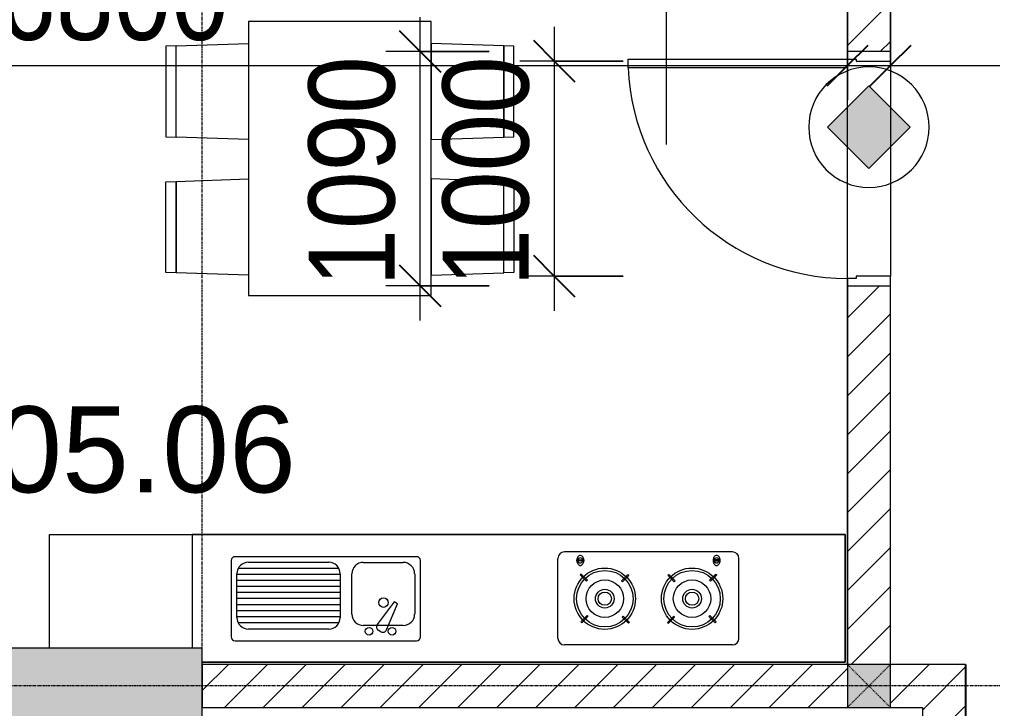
# Model space of a CAD drawing. Header units: millimetres. Extents: x 1591 to 239243, y -15958 to 82755.
# Drawn here: x 140001 to 144526, y 53432 to 56636 of the extents above; entities that cross this region are included whole.
import ezdxf

# ---------------------------------------------------------------- set-up
doc = ezdxf.new("R2010")
doc.units = ezdxf.units.MM
doc.linetypes.add('Dash_2_', pattern=[6, 3, -3])
doc.linetypes.add('Grid Line', pattern=[22.225, 12.7, -3.175, 3.175, -3.175])
for name, color, linetype, lineweight in [('0-1', 250, 'Continuous', 5), ('A-ANNO-DIMS', 211, 'Continuous', 9), ('A-ANNO-DIMS-160', 211, 'Continuous', 9), ('A-ANNO-NOTE', 131, 'Continuous', 9), ('A-AREA-IDEN', 2, 'Continuous', 9), ('A-DETL-GENF-2', 10, 'Continuous', 9), ('A-DOOR-3', 10, 'Continuous', 9), ('A-DOOR-FRAM-1', 10, 'Continuous', 9), ('A-DOOR-IDEN', 31, 'Continuous', 9), ('A-FLOR', 192, 'Continuous', 9), ('A-FLOR-2', 9, 'Continuous', 9), ('A-WALL', 113, 'Continuous', 9), ('A-WALL-3', 113, 'Continuous', 18), ('A-WALL-PATT-2', 111, 'Continuous', 9), ('I-FURN', 30, 'Continuous', 9), ('I-FURN-1', 254, 'Continuous', 9), ('S-COLS', 52, 'Continuous', 9), ('S-COLS-1', 52, 'Continuous', 5), ('S-COLS-2', 250, 'Continuous', 18), ('S-COLS-6', 52, 'Continuous', 18), ('S-COLS-HDLN', 52, 'Dash_2_', 9), ('S-GRID-1', 1, 'Grid Line', 9)]:
    doc.layers.add(name, color=color, linetype=linetype, lineweight=lineweight)
doc.styles.add('Arial_9', font='arial_0.ttf', dxfattribs={"height": 400})
doc.styles.add('UTM Avo', font='UTM Avo.ttf', dxfattribs={"width": 0.9, "height": 400})
doc.dimstyles.new('1_Dim_chi_tiet_2_5', dxfattribs={"dimscale": 304.8, "dimtxt": 399.720379, "dimasz": 0.629921, "dimexe": 0.524934, "dimexo": 0.0625, "dimgap": 0.052493, "dimtad": 1, "dimdec": 0, "dimrnd": 5, "dimzin": 0, "dimdsep": 46, "dimtxsty": 'UTM Avo', "dimblk1": 'OBLIQUE', "dimblk2": 'OBLIQUE', "dimsah": 1, "dimcen": 0.09, "dimdle": 0.524934, "dimazin": 0, "dimtfac": 1, "dimtdec": 4, "dimtix": 1, "dimtmove": 0, "dimatfit": 3, "dimfxl": 1.049869, "dimfxlon": 1, "dimtvp": 1, "dimtolj": 1, "dimtzin": 0, "dimarcsym": 2})
pattern_1 = [(45, (101998.83, 0), (-90.50967, 90.50967), [])]

# ---------------------------------------------------------------- blocks, each defined once
blk = doc.blocks.new('NCV_TKTC_KET CAU_rvt-1-TKCS_MB TẦNG 5')
at = {"layer": 'S-COLS-1'}
blk.add_hatch(color=256, dxfattribs=at).paths.add_polyline_path([(38152.6, 53361.9), (38852.6, 53361.9), (38852.6, 53711.9), (37852.6, 53711.9), (37852.6, 53361.9), (38052.6, 53361.9)])
at = {"layer": 'S-COLS-2'}
for p, q in [((38852.6, 53711.9), (37852.6, 53711.9)), ((38852.6, 53361.9), (38852.6, 53711.9))]:
    blk.add_line(p, q, dxfattribs=at)
blk = doc.blocks.new('HE BEP A1 - HE BEP A 2-V122-TKCS_MB TẦNG 5')
at = {"layer": 'I-FURN'}
for p, q in [((0, 0), (662.4, 0)), ((0, -529.4), (0, 0)), ((662.4, 0), (662.4, -529.4)), ((662.4, 0), (662.4, -529.4)), ((3700, 0), (662.4, 0)), ((3700, -594.4), (3700, 0)), ((3700, -594.4), (3700, 0)), ((3175.6, -81.2), (2394, -81.2)), ((844.9, -120.7), (844.9, -476.9)), ((1706.9, -103.2), (862.4, -103.2)), ((924.9, -128.9), (1298.3, -128.9)), ((1459, -129.9), (1644.4, -129.9)), ((1724.4, -476.9), (1724.4, -120.7)), ((2364, -483.2), (2364, -111.2)), ((2451.6, -118.3), (2484.1, -118.3)), ((2451.6, -122.3), (2451.6, -118.3)), ((2484.1, -122.3), (2451.6, -122.3)), ((2484.1, -118.3), (2484.1, -122.3)), ((3085.5, -118.3), (3085.5, -122.3)), ((3118, -118.3), (3085.5, -118.3)), ((3085.5, -122.3), (3118, -122.3)), ((3118, -122.3), (3118, -118.3)), ((3205.6, -483.2), (3205.6, -111.2)), ((877.9, -156.9), (1345.2, -156.9)), ((871.5, -386.8), (871.5, -182.3)), ((871.5, -184.9), (1351.6, -184.9)), ((871.5, -212.9), (1351.6, -212.9)), ((1351.6, -182.3), (1351.6, -386.8)), ((1405.6, -369.9), (1405.6, -183.2)), ((1697.8, -183.2), (1697.8, -369.9)), ((2471.8, -183.9), (2467.4, -188.3)), ((2467.4, -188.3), (2496.5, -217.4)), ((2500.9, -213), (2471.8, -183.9)), ((2496.5, -217.4), (2500.9, -213)), ((2689.3, -186.7), (2660.2, -215.8)), ((2660.2, -215.8), (2664.6, -220.2)), ((2664.6, -220.2), (2693.7, -191.1)), ((2693.7, -191.1), (2689.3, -186.7)), ((2875.9, -191.1), (2880.3, -186.7)), ((2905, -220.2), (2875.9, -191.1)), ((2880.3, -186.7), (2909.4, -215.8)), ((2909.4, -215.8), (2905, -220.2)), ((3068.7, -213), (3097.9, -183.9)), ((3073.1, -217.4), (3068.7, -213)), ((3102.3, -188.3), (3073.1, -217.4)), ((3097.9, -183.9), (3102.3, -188.3)), ((871.5, -240.9), (1351.6, -240.9)), ((871.5, -268.9), (1351.6, -268.9)), ((871.5, -296.9), (1351.6, -296.9)), ((1602.7, -313.4), (1523.8, -418.4)), ((1618.1, -322.3), (1602.7, -313.4)), ((871.5, -324.9), (1351.6, -324.9)), ((871.5, -352.9), (1351.6, -352.9)), ((1566.6, -443.1), (1618.1, -322.3)), ((871.5, -380.9), (1351.6, -380.9)), ((2470.1, -405.9), (2499.2, -376.7)), ((2474.5, -410.3), (2470.1, -405.9)), ((2503.6, -381.1), (2474.5, -410.3)), ((2499.2, -376.7), (2503.6, -381.1)), ((2663, -383.9), (2667.3, -379.5)), ((2692.1, -413), (2663, -383.9)), ((2667.3, -379.5), (2696.5, -408.6)), ((2902.3, -379.5), (2873.2, -408.6)), ((2877.5, -413), (2906.7, -383.9)), ((2906.7, -383.9), (2902.3, -379.5)), ((3070.4, -376.7), (3066, -381.1)), ((3066, -381.1), (3095.1, -410.3)), ((3099.5, -405.9), (3070.4, -376.7)), ((3095.1, -410.3), (3099.5, -405.9)), ((876.4, -408.9), (1346.8, -408.9)), ((1298.3, -440.1), (924.9, -440.1)), ((1644.4, -423.2), (1459, -423.2)), ((1541.1, -452.3), (1528.6, -445.1)), ((2696.5, -408.6), (2692.1, -413)), ((2873.2, -408.6), (2877.5, -413)), ((862.4, -494.4), (1706.9, -494.4)), ((3175.6, -513.2), (2394, -513.2)), ((710, -594.4), (3700, -594.4))]:
    blk.add_line(p, q, dxfattribs=at)
for centre, radius in [((2581.9, -298.5), 142.6), ((2581.9, -298.5), 131.3), ((2987.7, -298.5), 142.6), ((2987.7, -298.5), 131.3), ((2581.9, -298.5), 87.2), ((2987.7, -298.5), 87.2), ((2581.9, -298.5), 43.6), ((2581.9, -298.5), 30.9), ((2987.7, -298.5), 43.6), ((2987.7, -298.5), 30.9), ((1552.8, -316.6), 22.2), ((1485.9, -449.9), 17.8), ((1592.6, -449.9), 17.8)]:
    blk.add_circle(centre, radius, dxfattribs=at)
for centre, radius, start, end in [((2394, -111.2), 30, 90, 180), ((3175.6, -111.2), 30, 360, 90), ((862.4, -120.7), 17.5, 90, 180), ((924.9, -182.3), 53.3, 90, 180), ((1298.3, -182.3), 53.3, 0, 90), ((1459, -183.2), 53.3, 90, 180), ((1644.4, -183.2), 53.3, 0, 90), ((1706.9, -120.7), 17.5, 0, 90), ((2485.1, -120.7), 33.5, 163.9419, 180), ((2485.1, -120.7), 33.5, 180, 196.0581), ((2476.6, -118.2), 24.7, 145.204, 163.9419), ((2476.6, -123.1), 24.7, 196.0581, 214.796), ((2467.8, -120.3), 11.6, 9.7177, 170.2823), ((2467.8, -120.3), 11.6, 189.9102, 350.0898), ((2471.3, -114.5), 18.1, 120.7976, 145.204), ((2467.9, -108.8), 11.5, 90, 120.7976), ((2467.9, -108.8), 11.5, 59.2024, 90), ((2464.5, -114.5), 18.1, 34.796, 59.2024), ((2459.1, -118.2), 24.7, 16.0581, 34.796), ((2459.1, -123.1), 24.7, 325.204, 343.9419), ((2450.6, -120.7), 33.5, 0, 16.0581), ((2450.6, -120.7), 33.5, 343.9419, 0), ((3119, -120.7), 33.5, 163.9419, 180), ((3119, -120.7), 33.5, 180, 196.0581), ((3110.5, -118.2), 24.7, 145.204, 163.9419), ((3110.5, -123.1), 24.7, 196.0581, 214.796), ((3105.2, -114.5), 18.1, 120.7976, 145.204), ((3101.8, -120.3), 11.6, 9.7177, 170.2823), ((3101.8, -120.3), 11.6, 189.9102, 350.0898), ((3101.8, -108.8), 11.5, 90, 120.7976), ((3101.8, -108.8), 11.5, 59.2024, 90), ((3098.4, -114.5), 18.1, 34.796, 59.2024), ((3093, -118.2), 24.7, 16.0581, 34.796), ((3093, -123.1), 24.7, 325.204, 343.9419), ((3084.5, -120.7), 33.5, 0, 16.0581), ((3084.5, -120.7), 33.5, 343.9419, 0), ((2471.3, -126.9), 18.1, 214.796, 239.2024), ((2467.9, -132.6), 11.5, 239.2024, 270), ((2467.9, -132.6), 11.5, 270, 300.7976), ((2464.5, -126.9), 18.1, 300.7976, 325.204), ((3105.2, -126.9), 18.1, 214.796, 239.2024), ((3101.8, -132.6), 11.5, 239.2024, 270), ((3101.8, -132.6), 11.5, 270, 300.7976), ((3098.4, -126.9), 18.1, 300.7976, 325.204), ((924.9, -386.8), 53.3, 180, 270), ((1298.3, -386.8), 53.3, 270, 0), ((1459, -369.9), 53.3, 180, 270), ((1644.4, -369.9), 53.3, 270, 0), ((1537.5, -429.7), 17.8, 140.5382, 240.0479), ((1549.9, -436.9), 17.8, 240.0479, 339.4621), ((862.4, -476.9), 17.5, 180, 270), ((1706.9, -476.9), 17.5, 270, 0), ((2394, -483.2), 30, 180, 270), ((3175.6, -483.2), 30, 270, 0)]:
    blk.add_arc(centre, radius, start, end, dxfattribs=at)
at = {"layer": 'I-FURN-1'}
for p, q in [((0, 0), (3700, 0)), ((0, -529.4), (0, 0)), ((3700, 0), (3700, -594.4)), ((3700, -594.4), (710, -594.4))]:
    blk.add_line(p, q, dxfattribs=at)
blk = doc.blocks.new('RES_BAN AN 1 - RES_BAN AN 1-901196-TKCS_MB TẦNG 5')
at = {"layer": 'I-FURN-1'}
for p, q in [((-425, 0), (-425, -1275)), ((425, 0), (-425, 0)), ((425, -1275), (425, 0)), ((-761.9, -113.5), (-809.6, -115.1)), ((-809.6, -115.1), (-809.6, -536.9)), ((-761.9, -113.5), (-425, -102.3)), ((-761.9, -538.5), (-761.9, -113.5)), ((-761.9, -538.5), (-761.9, -113.5)), ((-425, -102.3), (-425, -549.7)), ((425, -102.3), (425, -549.7)), ((761.9, -113.5), (425, -102.3)), ((761.9, -538.5), (761.9, -113.5)), ((761.9, -113.5), (761.9, -538.5)), ((809.6, -115.1), (761.9, -113.5)), ((809.6, -536.9), (809.6, -115.1)), ((-809.6, -536.9), (-761.9, -538.5)), ((-425, -549.7), (-761.9, -538.5)), ((425, -549.7), (761.9, -538.5)), ((761.9, -538.5), (809.6, -536.9)), ((-809.6, -745.3), (-761.9, -743.8)), ((-809.6, -1167.2), (-809.6, -745.3)), ((-761.9, -743.8), (-425, -732.5)), ((-761.9, -1168.8), (-761.9, -743.8)), ((-761.9, -743.8), (-761.9, -1168.8)), ((-425, -732.5), (-425, -1180)), ((425, -732.5), (425, -1180)), ((761.9, -743.8), (425, -732.5)), ((761.9, -743.8), (809.6, -745.3)), ((761.9, -1168.8), (761.9, -743.8)), ((761.9, -1168.8), (761.9, -743.8)), ((809.6, -745.3), (809.6, -1167.2)), ((-761.9, -1168.8), (-809.6, -1167.2)), ((-425, -1180), (-761.9, -1168.8)), ((425, -1180), (761.9, -1168.8)), ((809.6, -1167.2), (761.9, -1168.8)), ((-425, -1275), (425, -1275))]:
    blk.add_line(p, q, dxfattribs=at)
blk = doc.blocks.new('NCV_TKTC_TANG 5_rvt-1-TKCS_MB TẦNG 5')
at = {"layer": 'A-FLOR-2'}
blk.add_line((41852.6, 53636.9), (41852.6, 56636.9), dxfattribs=at)
at = {"layer": 'I-FURN-1'}
for name, p in [('RES_BAN AN 1 - RES_BAN AN 1-901196-TKCS_MB TẦNG 5', (39492.6, 56626.9)), ('HE BEP A1 - HE BEP A 2-V122-TKCS_MB TẦNG 5', (38142.6, 54241.3))]:
    blk.add_blockref(name, p, dxfattribs=at)
blk = doc.blocks.new('G1_SOF - BO TRU - 200x200-3055083-TKCS_MB TẦNG 5')
at = {"layer": 'S-COLS'}
blk.add_hatch(color=256, dxfattribs=at).paths.add_polyline_path([(100, -100), (100, 100), (-100, 100), (-100, -100), (8.4, -100)])
at = {"layer": 'S-COLS-6'}
for p, q in [((100, 100), (-100, 100)), ((-100, 100), (-100, -100)), ((100, -100), (100, 100)), ((-100, -100), (100, -100))]:
    blk.add_line(p, q, dxfattribs=at)
at = {"layer": 'S-COLS-HDLN'}
for p, q in [((100, 100), (-100, -100)), ((-100, 100), (100, -100))]:
    blk.add_line(p, q, dxfattribs=at)
blk = doc.blocks.new('FD_05 - FD_05-1000x2200mm-835434-TKCS_MB TẦNG 5')
at = {"layer": 'A-DETL-GENF-2'}
for p, q in [((470, 100), (470, 1120)), ((470, 1120), (510, 1120)), ((510, 1120), (510, 100)), ((510, 100), (470, 100))]:
    blk.add_line(p, q, dxfattribs=at)
blk.add_arc((510, 100), 1020, 92.2475, 180, dxfattribs=at)
at = {"layer": 'A-DOOR-FRAM-1'}
for p, q in [((-510, 100), (-545, 100)), ((-545, 100), (-545, -100)), ((-510, 60), (-510, 100)), ((545, 100), (510, 100)), ((510, 100), (510, 60)), ((545, -100), (545, 100)), ((-500, 60), (-510, 60)), ((-500, -100), (-500, 60)), ((510, 60), (500, 60)), ((500, 60), (500, -100)), ((-545, -100), (-500, -100)), ((500, -100), (545, -100))]:
    blk.add_line(p, q, dxfattribs=at)
blk = doc.blocks.new('DIMBLOCK5-TKCS_MB TẦNG 5')
at = {"layer": 'A-ANNO-DIMS-160'}
for p, q in [((144051.5, 56741.3), (144051.5, 56261.3)), ((144051.5, 56421.3), (144051.5, 56741.3)), ((146451.4, 56741.3), (146451.4, 56261.3)), ((146451.4, 56421.3), (146451.4, 56741.3)), ((143891.5, 56421.3), (146611.4, 56421.3))]:
    blk.add_line(p, q, dxfattribs=at)
at = {"layer": 'A-ANNO-DIMS-160', "lineweight": 25}
for p, q in [((144051.5, 56421.3), (144147.5, 56517.3)), ((146451.4, 56421.3), (146547.4, 56517.3)), ((144051.5, 56421.3), (143955.5, 56325.3)), ((146451.4, 56421.3), (146355.4, 56325.3))]:
    blk.add_line(p, q, dxfattribs=at)
at = {"layer": 'A-ANNO-DIMS-160', "color": 0, "insert": (144703.7, 56940.9), "char_height": 400, "width": 1314.636, "attachment_point": 1, "line_spacing_factor": 1.110334, "style": 'UTM Avo'}
blk.add_mtext('2400', dxfattribs=at)
blk = doc.blocks.new('_Oblique')
at = {"color": 0, "linetype": 'ByBlock', "lineweight": -2}
blk.add_line((-0.5, -0.5), (0.5, 0.5), dxfattribs=at)
blk = doc.blocks.new('DIMBLOCK33-TKCS_MB TẦNG 5')
at = {"layer": 'A-ANNO-DIMS-160'}
for p, q in [((137051.4, 56741.3), (137051.4, 56261.3)), ((137051.4, 56421.3), (137051.4, 56741.3)), ((143851.5, 56741.3), (143851.5, 56261.3)), ((143851.5, 56421.3), (143851.5, 56741.3)), ((136891.4, 56421.3), (144011.5, 56421.3))]:
    blk.add_line(p, q, dxfattribs=at)
at = {"layer": 'A-ANNO-DIMS-160', "lineweight": 25}
for p, q in [((137051.4, 56421.3), (137147.4, 56517.3)), ((143851.5, 56421.3), (143947.5, 56517.3)), ((137051.4, 56421.3), (136955.4, 56325.3)), ((143851.5, 56421.3), (143755.5, 56325.3))]:
    blk.add_line(p, q, dxfattribs=at)
at = {"layer": 'A-ANNO-DIMS-160', "color": 0, "insert": (139903.7, 56940.9), "char_height": 400, "width": 1314.636, "attachment_point": 1, "line_spacing_factor": 1.110334, "style": 'UTM Avo'}
blk.add_mtext('6800', dxfattribs=at)
blk = doc.blocks.new('DIMBLOCK185-TKCS_MB TẦNG 5')
at = {"layer": 'A-ANNO-DIMS-160'}
for p, q in [((142488.6, 56601.9), (142488.6, 55281.9)), ((142808.6, 56441.9), (142328.6, 56441.9)), ((142488.6, 56441.9), (142808.6, 56441.9)), ((142808.6, 55441.9), (142328.6, 55441.9)), ((142488.6, 55441.9), (142808.6, 55441.9))]:
    blk.add_line(p, q, dxfattribs=at)
at = {"layer": 'A-ANNO-DIMS-160', "lineweight": 25}
for p, q in [((142488.6, 56441.9), (142392.6, 56537.9)), ((142488.6, 56441.9), (142584.6, 56345.9)), ((142488.6, 55441.9), (142392.6, 55537.9)), ((142488.6, 55441.9), (142584.6, 55345.9))]:
    blk.add_line(p, q, dxfattribs=at)
at = {"layer": 'A-ANNO-DIMS-160', "color": 0, "insert": (141968.9, 55394.2), "char_height": 400, "width": 1314.636, "attachment_point": 1, "rotation": 90, "line_spacing_factor": 1.110334, "style": 'UTM Avo'}
blk.add_mtext('1000', dxfattribs=at)
blk = doc.blocks.new('DIMBLOCK186-TKCS_MB TẦNG 5')
at = {"layer": 'A-ANNO-DIMS-160'}
for p, q in [((141865.2, 55236.9), (141865.2, 56646.9)), ((142185.2, 56486.9), (141705.2, 56486.9)), ((141865.2, 56486.9), (142185.2, 56486.9)), ((142185.2, 55396.9), (141705.2, 55396.9)), ((141865.2, 55396.9), (142185.2, 55396.9))]:
    blk.add_line(p, q, dxfattribs=at)
at = {"layer": 'A-ANNO-DIMS-160', "lineweight": 25}
for p, q in [((141865.2, 56486.9), (141769.2, 56582.9)), ((141865.2, 56486.9), (141961.2, 56390.9)), ((141865.2, 55396.9), (141769.2, 55492.9)), ((141865.2, 55396.9), (141961.2, 55300.9))]:
    blk.add_line(p, q, dxfattribs=at)
at = {"layer": 'A-ANNO-DIMS-160', "color": 0, "insert": (141345.6, 55394.2), "char_height": 400, "width": 1314.636, "attachment_point": 1, "rotation": 90, "line_spacing_factor": 1.110334, "style": 'UTM Avo'}
blk.add_mtext('1090', dxfattribs=at)
blk = doc.blocks.new('HDNDCT_GHI CHÚ CỬA CHỐNG CHÁY EI30 - HDNDCT_GHI CHÚ CỬA CHỐNG CHÁY EI30-2461928-TKCS_MB TẦNG 5')
at = {"layer": 'A-ANNO-NOTE'}
blk.add_hatch(color=256, dxfattribs=at).paths.add_polyline_path([(-1.2, 0), (0, 1.2), (1.2, 0), (0, -1.2)])
for p, q in [((0, 1.2), (-1.2, 0)), ((1.2, 0), (0, 1.2)), ((-1.2, 0), (0, -1.2)), ((0, -1.2), (1.2, 0))]:
    blk.add_line(p, q, dxfattribs=at)
for start, end in [(360, 180), (180, 360)]:
    blk.add_arc((0, 0), 1.75, start, end, dxfattribs=at)

msp = doc.modelspace()

# ---------------------------------------------------------------- hatches: boundary and pattern name
at = {"layer": 'A-WALL-PATT-2'}
h = msp.add_hatch(dxfattribs=at)
h.set_pattern_fill('FP_1', color=256, style=0, pattern_type=2)
h.set_pattern_definition(pattern_1)
h.paths.add_polyline_path([(143851.5, 53636.9), (144051.5, 53636.9), (144051.5, 55396.9), (143851.5, 55396.9), (143851.5, 53786.9)])
h.paths.add_polyline_path([(144051.5, 56486.9), (144051.5, 57686.9), (143851.5, 57686.9), (143851.5, 56486.9), (144009.1, 56486.9)])
h = msp.add_hatch(dxfattribs=at)
h.set_pattern_fill('FP_1', color=256, style=0, pattern_type=2)
h.set_pattern_definition(pattern_1)
h.paths.add_polyline_path([(143751.4, 53436.9), (143851.5, 53436.9), (143851.4, 53636.9), (140851.4, 53636.9), (140851.4, 53436.9), (143640.9, 53436.9)])
h.paths.add_polyline_path([(144074, 53436.9), (144401.4, 53436.9), (144401.4, 53636.9), (144051.5, 53636.9), (144051.5, 53436.9)])
h = msp.add_hatch(dxfattribs=at)
h.set_pattern_fill('FP_1', color=256, style=0, pattern_type=2)
h.set_pattern_definition(pattern_1)
h.paths.add_polyline_path([(144401.4, 50536.9), (144401.4, 53436.9), (144201.4, 53435.3), (144201.4, 50536.9)])

# ---------------------------------------------------------------- linework, layer by layer
at = {"layer": 'A-DOOR-IDEN'}
msp.add_line((143010, 56054.5), (143010, 56803.2), dxfattribs=at)
at = {"layer": 'A-FLOR'}
msp.add_line((144401.5, 53636.9), (144401.5, 50536.9), dxfattribs=at)
at = {"layer": 'A-WALL'}
for p, q in [((143851.5, 55431.9), (143851.5, 56451.9)), ((144051.5, 56441.9), (144051.5, 55441.9))]:
    msp.add_line(p, q, dxfattribs=at)
at = {"layer": 'A-WALL-3'}
for p, q in [((143851.5, 58536.9), (143851.5, 56486.9)), ((144051.5, 56486.9), (144051.5, 57686.9)), ((143851.5, 55396.9), (143851.5, 53636.9)), ((144051.5, 53636.9), (144051.5, 55396.9)), ((143851.5, 53636.9), (140851.4, 53636.9)), ((140851.4, 53636.9), (140851.4, 53436.9)), ((144401.4, 53636.9), (144051.5, 53636.9)), ((144401.4, 50536.9), (144401.4, 53636.9)), ((140851.4, 53436.9), (143851.5, 53436.9)), ((144051.5, 53436.9), (144201.4, 53436.9)), ((144201.4, 53436.9), (144201.4, 50536.9))]:
    msp.add_line(p, q, dxfattribs=at)
at = {"layer": 'S-GRID-1'}
for p, q in [((140851.4, 19118.3), (140851.4, 76659.6)), ((229978.4, 53536.9), (136410.9, 53536.9))]:
    msp.add_line(p, q, dxfattribs=at)

# ---------------------------------------------------------------- block references
at = {"layer": '0-1'}
for name in ['NCV_TKTC_KET CAU_rvt-1-TKCS_MB TẦNG 5', 'NCV_TKTC_TANG 5_rvt-1-TKCS_MB TẦNG 5']:
    msp.add_blockref(name, (101998.8, 0), dxfattribs=at)
at = {"layer": 'A-ANNO-NOTE', "xscale": 160, "yscale": 160, "zscale": 160}
msp.add_blockref('HDNDCT_GHI CHÚ CỬA CHỐNG CHÁY EI30 - HDNDCT_GHI CHÚ CỬA CHỐNG CHÁY EI30-2461928-TKCS_MB TẦNG 5', (143951.5, 56135.3), dxfattribs=at)
at = {"layer": 'A-DOOR-3', "rotation": 89.99999999999991}
msp.add_blockref('FD_05 - FD_05-1000x2200mm-835434-TKCS_MB TẦNG 5', (143951.5, 55941.9), dxfattribs=at)
at = {"layer": 'S-COLS'}
msp.add_blockref('G1_SOF - BO TRU - 200x200-3055083-TKCS_MB TẦNG 5', (143951.5, 53536.9), dxfattribs=at)

# ---------------------------------------------------------------- texts
at = {"layer": 'A-AREA-IDEN', "insert": (140168.5, 54431.4), "char_height": 400, "width": 2233.6, "attachment_point": 8, "line_spacing_factor": 0.936439, "style": 'Arial_9'}
msp.add_mtext('\\pt8,16,24,32,40,48,56,64,72,80,88,96,104,112,120,128,136,144,152,160,168,176,184,192,200,208,216,224,232,240,248,256;A1.05.06', dxfattribs=at)

# ---------------------------------------------------------------- dimensions: what is measured, and where the dimension line sits
at = {"layer": 'A-ANNO-DIMS'}
for base, p1, p2, override, picture, middle in [((143851.5, 56421.3), (137051.4, 56741.3), (143851.5, 56741.3), {"dimpost": '<>', "dimfxl": 6800.071331}, 'DIMBLOCK33-TKCS_MB TẦNG 5', (140451.4, 56644.3)), ((146451.4, 56421.3), (144051.5, 56741.3), (146451.4, 56741.3), {"dimpost": '<>', "dimfxl": 2399.928669}, 'DIMBLOCK5-TKCS_MB TẦNG 5', (145251.4, 56644.3))]:
    dim = msp.add_linear_dim(base=base, p1=p1, p2=p2, dimstyle='1_Dim_chi_tiet_2_5', override=override, dxfattribs=at)
    dim.commit()
    dim.dimension.update_dxf_attribs({"geometry": picture, "text_midpoint": middle})
for base, p1, p2, override, picture, middle in [((141865.2, 56486.9), (142185.2, 55396.9), (142185.2, 56486.9), {"dimpost": '<>', "dimfxl": 1090}, 'DIMBLOCK186-TKCS_MB TẦNG 5', (141642.2, 55941.9)), ((142488.6, 55441.9), (142808.6, 56441.9), (142808.6, 55441.9), {"dimpost": '<>', "dimfxl": 1000}, 'DIMBLOCK185-TKCS_MB TẦNG 5', (142265.6, 55941.9))]:
    dim = msp.add_linear_dim(base=base, p1=p1, p2=p2, angle=90, dimstyle='1_Dim_chi_tiet_2_5', override=override, dxfattribs=at)
    dim.commit()
    dim.dimension.update_dxf_attribs({"geometry": picture, "text_midpoint": middle})

doc.saveas('drawing.dxf')
